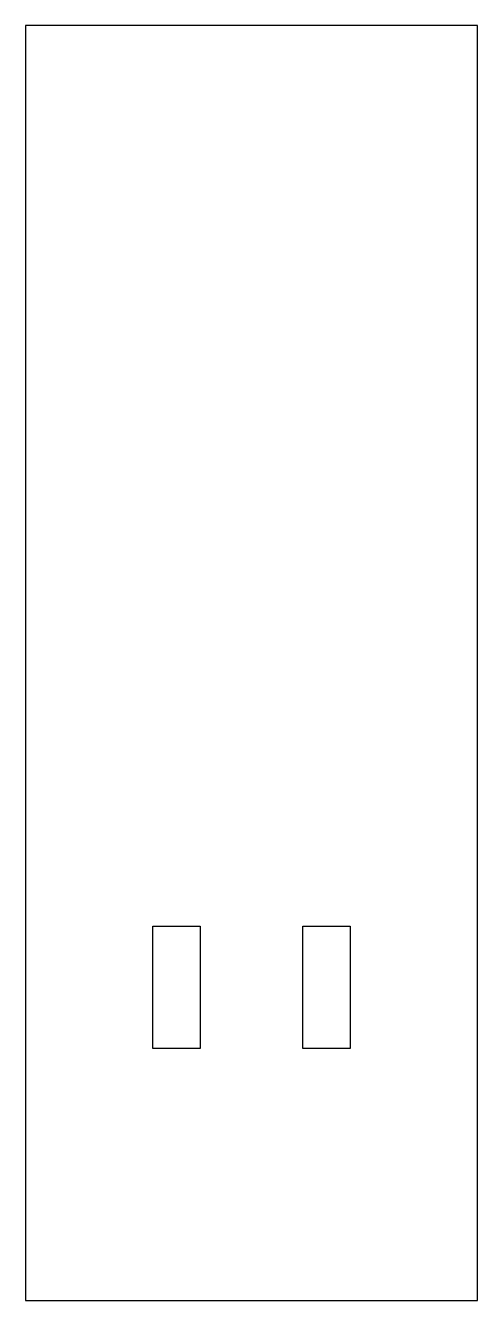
# Model space of a CAD drawing. Header units: millimetres. Extents: x -9.1 to 9.1, y -25.5 to 25.5.
import ezdxf

# ---------------------------------------------------------------- set-up
doc = ezdxf.new("R2010")
doc.units = ezdxf.units.MM
doc.layers.add('CUTOUTS', color=1, linetype='CONTINUOUS')
doc.layers.add('PERIMETER', color=5, linetype='CONTINUOUS')

msp = doc.modelspace()

# ---------------------------------------------------------------- linework, layer by layer
at = {"layer": 'CUTOUTS'}
for p, q in [((-3.95, -15.45), (-3.95, -10.55)), ((-3.95, -10.55), (-2.05, -10.55)), ((-2.05, -10.55), (-2.05, -15.45)), ((2.05, -15.45), (2.05, -10.55)), ((2.05, -10.55), (3.95, -10.55)), ((3.95, -10.55), (3.95, -15.45)), ((-2.05, -15.45), (-3.95, -15.45)), ((3.95, -15.45), (2.05, -15.45))]:
    msp.add_line(p, q, dxfattribs=at)
at = {"layer": 'PERIMETER'}
for p, q in [((-9.05, 25.55), (-9.05, -25.55)), ((9.05, 25.55), (-9.05, 25.55)), ((9.05, -25.55), (9.05, 25.55)), ((-9.05, -25.55), (9.05, -25.55))]:
    msp.add_line(p, q, dxfattribs=at)

doc.saveas('drawing.dxf')
